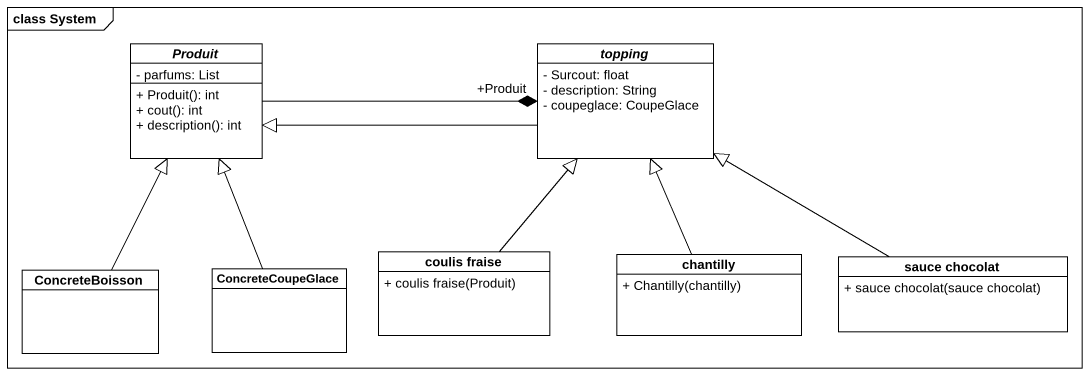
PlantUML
@startuml
mainframe class System
hide circle
hide empty members
skinparam classAttributeIconSize 0
abstract class Produit {
  - parfums: List
  + Produit(): int
  + cout(): int
  + description(): int
}
abstract class topping {
  - Surcout: float
  - description: String
  - coupeglace: CoupeGlace
}
class "coulis fraise" as coulis_fraise {
  + coulis fraise(Produit)
}
class chantilly {
  + Chantilly(chantilly)
}
class "sauce chocolat" as sauce_chocolat {
  + sauce chocolat(sauce chocolat)
}
class ConcreteBoisson
class ConcreteCoupeGlace
Produit -right-* "+Produit" topping
topping -left-|> Produit
coulis_fraise -up-|> topping
chantilly -up-|> topping
sauce_chocolat -left-|> topping
ConcreteBoisson -up-|> Produit
ConcreteCoupeGlace -up-|> Produit
@enduml
